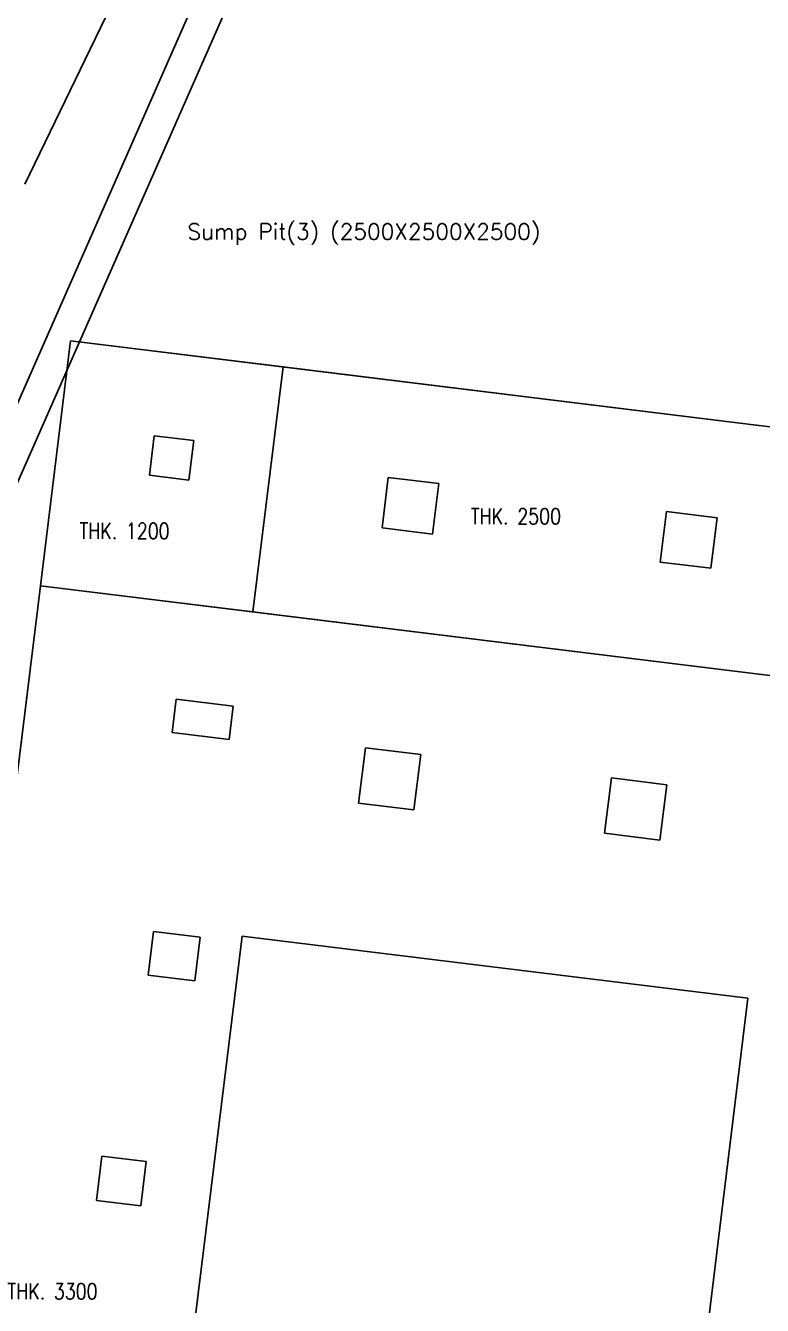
# Model space of a CAD drawing. Header units: millimetres. Extents: x -7575 to 416376, y 91125 to 341855.
# Drawn here: x 88826 to 111956, y 176456 to 216627 of the extents above; entities that cross this region are included whole.
import ezdxf

# ---------------------------------------------------------------- set-up
doc = ezdxf.new("R2010")
doc.units = ezdxf.units.MM
doc.header["$LTSCALE"] = 600
doc.header["$MEASUREMENT"] = 0
doc.layers.add('e-plan', color=9, linetype='CONTINUOUS')
doc.styles.add('GHS', font='romans.shx', dxfattribs={"width": 0.8, "bigfont": 'ghs.shx'})
doc.styles.add('kiahn', font='romans.shx', dxfattribs={"bigfont": 'cadhs.shx'})

msp = doc.modelspace()

# ---------------------------------------------------------------- linework, layer by layer
at = {"layer": 'e-plan', "ltscale": 0.5}
for p, q in [((79495.9, 184169.2), (96959.2, 223811)), ((80461.6, 183880.9), (97841.5, 223333.2)), ((92865.8, 203753), (92713.4, 202512.3)), ((94106.5, 203600.6), (92865.8, 203753)), ((93954.1, 202360), (94106.5, 203600.6)), ((92713.4, 202512.3), (93954.1, 202360)), ((100211.5, 202448), (100016.5, 200860)), ((101799.6, 202253), (100211.5, 202448)), ((101604.6, 200665), (101799.6, 202253)), ((108945.9, 201375.6), (108750.9, 199787.5)), ((110534, 201180.6), (108945.9, 201375.6)), ((100016.5, 200860), (101604.6, 200665)), ((110339, 199592.5), (110534, 201180.6)), ((108750.9, 199787.5), (110339, 199592.5)), ((93553, 195482.6), (93425, 194440.4)), ((95339.6, 195263.2), (93553, 195482.6)), ((95211.6, 194221), (95339.6, 195263.2)), ((93425, 194440.4), (95211.6, 194221)), ((99492, 193962.5), (99278.7, 192225.5)), ((101229, 193749.2), (99492, 193962.5)), ((101015.7, 192012.2), (101229, 193749.2)), ((107214, 193014.3), (107000.7, 191277.4)), ((108951, 192801), (107214, 193014.3)), ((108737.7, 191064.1), (108951, 192801)), ((99278.7, 192225.5), (101015.7, 192012.2)), ((107000.7, 191277.4), (108737.7, 191064.1)), ((92670.8, 186820.5), (92839, 188190.2)), ((92839, 188190.2), (94307.9, 188009.9)), ((94307.9, 188009.9), (94139.7, 186640.2)), ((94139.7, 186640.2), (92670.8, 186820.5)), ((91222.7, 181139.7), (91052, 179750.1)), ((92612.2, 180969), (91222.7, 181139.7)), ((92441.6, 179579.5), (92612.2, 180969)), ((91052, 179750.1), (92441.6, 179579.5))]:
    msp.add_line(p, q, dxfattribs=at)
at = {"layer": 'e-plan'}
for p, q in [((93162.3, 220674.7), (88799.9, 211648.9)), ((90234.4, 206732.6), (89290, 199041.6)), ((89290.1, 199041.6), (90234.4, 206732.6)), ((96907.9, 205913.1), (90234.4, 206732.6)), ((90234.4, 206732.6), (120912.7, 202965.6)), ((95963.7, 198222.2), (96908.1, 205913.1)), ((95963.7, 198222.2), (96907.9, 205913.1)), ((95963.7, 198222.2), (96908.1, 205913.1)), ((96908.1, 205913.1), (114709.3, 203727.3)), ((89290.1, 199041.6), (88057.9, 189006.4)), ((88057.9, 189006.4), (89290.1, 199041.6)), ((89290, 199041.6), (95963.7, 198222.2)), ((118610.1, 195441.6), (89290.1, 199041.6)), ((113764.8, 196036.4), (95963.7, 198222.2)), ((93374.1, 169737.5), (95622.6, 188049.9)), ((95622.6, 188049.9), (111503.3, 186100)), ((111503.3, 186100), (109254.8, 167787.6))]:
    msp.add_line(p, q, dxfattribs=at)

# ---------------------------------------------------------------- texts
at = {"layer": 'e-plan', "style": 'kiahn'}
msp.add_text('Sump Pit(3) (2500X2500X2500)', height=500, dxfattribs=at).set_placement((93909.4, 209911.7, 0))
at = {"layer": 'e-plan', "style": 'GHS', "width": 0.8}
for s, p in [('THK. 2500', (102804.3, 200974.8)), ('THK. 1200', (90517.7, 200514.7)), ('THK. 3300', (88256.2, 176647.5))]:
    msp.add_text(s, height=500, dxfattribs=at).set_placement(p)

doc.saveas('drawing.dxf')
